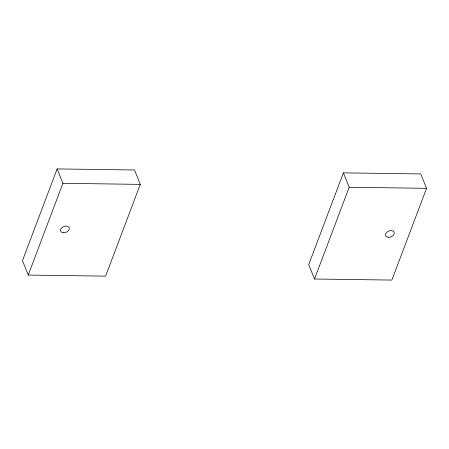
<?xml version="1.0" encoding="UTF-8"?>
<svg xmlns="http://www.w3.org/2000/svg" width="449" height="449" viewBox="0 0 449 449"><rect width="100%" height="100%" fill="white"/><g stroke="black" fill="none" stroke-linecap="round" stroke-linejoin="round"><path stroke-width="0.67" d="M57.124 168.919L22.45 260.684L28.236 275.069L105.605 276.135L140.279 184.376L134.492 169.986L57.124 168.919L62.905 183.31L28.236 275.069M343.395 172.865L308.721 264.624L314.508 279.014L391.876 280.081L426.55 188.316L420.764 173.931L343.395 172.865L349.182 187.25L314.508 279.014M62.905 183.31L140.279 184.376M349.182 187.25L426.55 188.316M63.64 232.823A4.619 3.115 -21.9 0 0 69.236 227.823A4.619 3.115 -21.9 0 0 61.861 227.722A4.619 3.115 -21.9 0 0 63.64 232.823M388.598 237.297A4.619 3.115 -21.9 0 0 394.194 232.301A4.619 3.115 -21.9 0 0 386.819 232.2A4.619 3.115 -21.9 0 0 388.598 237.297"/></g></svg>
